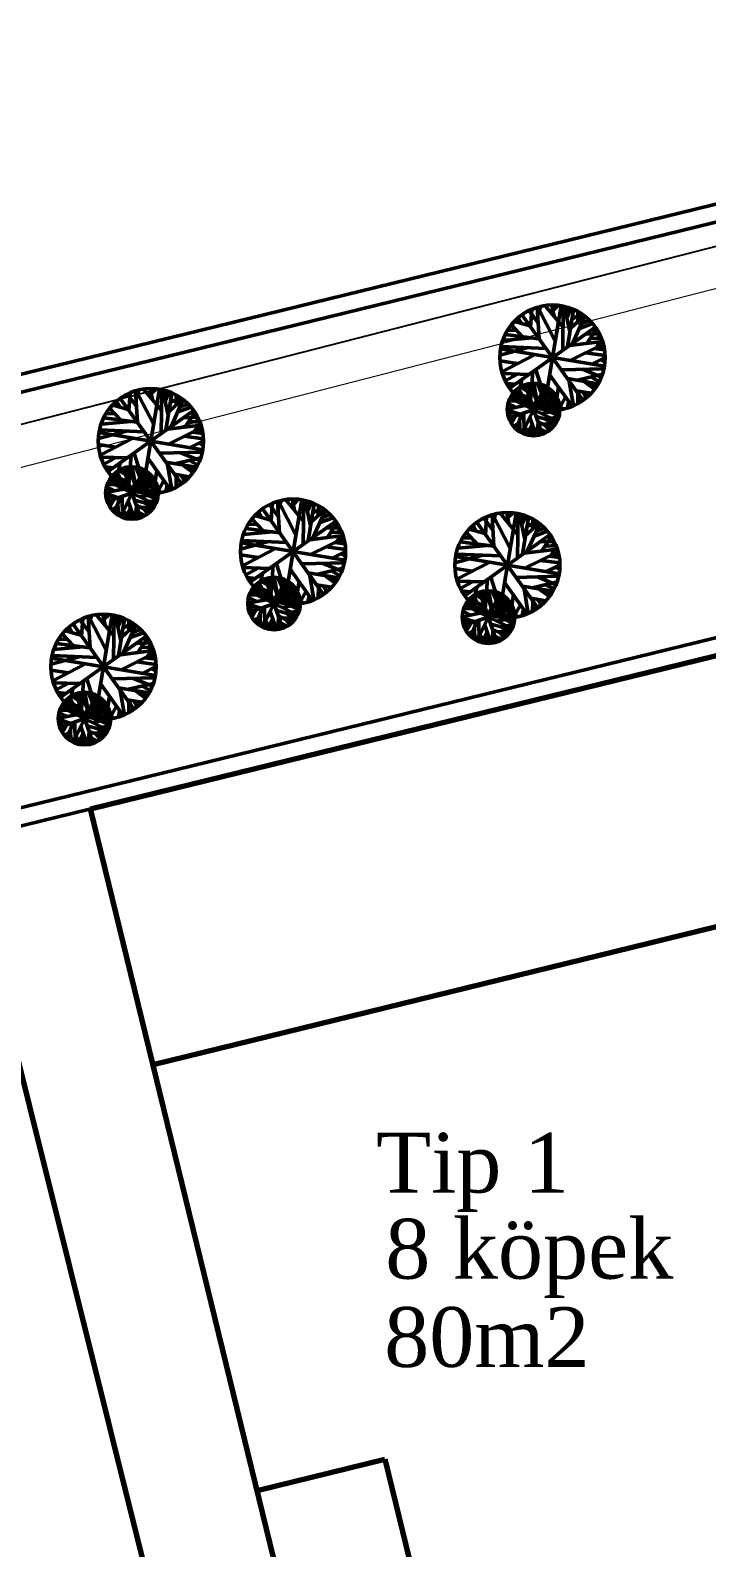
# Model space of a CAD drawing. Header units: millimetres. Extents: x 2046 to 14753, y 2361 to 29276.
# Drawn here: x 8469.4 to 8662.3, y 28125.3 to 28557.8 of the extents above; entities that cross this region are included whole.
import ezdxf

# ---------------------------------------------------------------- set-up
doc = ezdxf.new("R2010")
doc.units = ezdxf.units.MM
doc.layers.add('A.O. DUVAR', color=7, linetype='Continuous', lineweight=50)
doc.layers.add('TOPRAKLAMA', color=44, linetype='Continuous', lineweight=18)
doc.layers.add('aydınlatma', color=3, linetype='Continuous')
doc.styles.add('A.O. MALZEME', font='times.ttf', dxfattribs={"height": 10})

msp = doc.modelspace()

# ---------------------------------------------------------------- linework, layer by layer
at = {"layer": 'A.O. DUVAR'}
for p, q in [((7922.911, 28326.717), (8867.531, 28557.77)), ((7924.134, 28321.868), (8867.836, 28552.698)), ((8614.208, 28474.432), (8611.62, 28477.897)), ((8612.081, 28473.187), (8612.423, 28478.163)), ((8614.514, 28469.862), (8613.952, 28478.765)), ((8614.075, 28476.571), (8614.928, 28479.002)), ((8619.134, 28469.204), (8614.187, 28478.84)), ((8615.862, 28449.708), (8620.812, 28479.291)), ((8621.36, 28473.178), (8616.271, 28479.293)), ((8618.794, 28476.239), (8618.159, 28479.377)), ((8618.456, 28477.954), (8619.846, 28479.324)), ((8621.235, 28466.564), (8621.417, 28479.118)), ((8623.276, 28471.828), (8621.755, 28479.004)), ((8622.084, 28477.233), (8623.073, 28478.612)), ((8622.39, 28475.866), (8623.584, 28478.469)), ((8622.612, 28467.592), (8624.328, 28478.116)), ((8623.9, 28475.556), (8626.749, 28476.853)), ((8625.518, 28474.828), (8625.565, 28477.508)), ((8606.25, 28455.878), (8630.423, 28473.121)), ((8609.678, 28470.557), (8606.609, 28473.816)), ((8611.868, 28473.509), (8607.481, 28474.757)), ((8609.449, 28474.256), (8608.544, 28475.781)), ((8609.715, 28476.586), (8626.958, 28452.412)), ((8623.444, 28472.83), (8627.345, 28476.41)), ((8624.085, 28468.661), (8627.552, 28476.318)), ((8625.983, 28472.805), (8629.781, 28474.172)), ((8626.625, 28474.242), (8628.904, 28475.062)), ((8628.128, 28468.557), (8630.869, 28472.674)), ((8612.595, 28470.126), (8604.212, 28469.355)), ((8614.471, 28469.87), (8604.91, 28471.126)), ((8608.011, 28472.324), (8605.549, 28472.278)), ((8632.586, 28469.069), (8623.155, 28467.902)), ((8632.821, 28468.343), (8623.334, 28463.639)), ((8627.669, 28471.15), (8631.662, 28471.283)), ((8629.135, 28470.047), (8632.282, 28469.921)), ((8630.54, 28471.242), (8631.39, 28471.786)), ((8630.775, 28467.313), (8631.801, 28468.915)), ((8631.048, 28470.013), (8631.926, 28470.724)), ((8611.373, 28467.356), (8603.384, 28465.204)), ((8633.128, 28462.024), (8603.545, 28466.974)), ((8616.424, 28467.14), (8603.75, 28467.66)), ((8603.888, 28460.486), (8613.168, 28465.283)), ((8633.264, 28465.123), (8627.811, 28465.864)), ((8629.506, 28462.663), (8633.301, 28464.545)), ((8633.168, 28466.684), (8630.242, 28467.059)), ((8633.261, 28463.236), (8631.99, 28463.907)), ((8632.074, 28466.81), (8632.927, 28467.639)), ((8608.288, 28462.782), (8603.417, 28463.54)), ((8611.611, 28459.709), (8604.065, 28459.942)), ((8608.368, 28459.794), (8604.833, 28457.869)), ((8612.681, 28460.502), (8611.932, 28450.961)), ((8617.186, 28449.567), (8613.574, 28461.039)), ((8632.944, 28461.345), (8620.8, 28461.031)), ((8625.438, 28458.082), (8632.544, 28459.753)), ((8632.274, 28458.94), (8626.889, 28461.156)), ((8501.333, 28425.915), (8506.284, 28455.498)), ((8506.832, 28449.386), (8501.743, 28455.5)), ((8504.266, 28452.447), (8503.631, 28455.585)), ((8503.928, 28454.162), (8505.317, 28455.531)), ((8506.707, 28442.772), (8506.889, 28455.326)), ((8607.657, 28456.881), (8605.295, 28457.162)), ((8608.91, 28455.299), (8607.505, 28454.104)), ((8609.087, 28454.911), (8607.9, 28455.236)), ((8608.435, 28453.262), (8609.62, 28458.212)), ((8609.637, 28453.828), (8608.626, 28455.825)), ((8611.104, 28454.934), (8609.176, 28456.153)), ((8609.659, 28442.954), (8616.211, 28456.445)), ((8610.05, 28455.635), (8609.831, 28456.494)), ((8610.506, 28456.714), (8615.363, 28442.685)), ((8611.161, 28454.75), (8612.028, 28457.089)), ((8612.357, 28455.047), (8611.605, 28457.074)), ((8611.859, 28452.812), (8612.846, 28457.162)), ((8612.367, 28456.494), (8614.539, 28450.01)), ((8612.596, 28456.092), (8613.348, 28457.137)), ((8613.982, 28451.844), (8612.97, 28457.164)), ((8615.611, 28453.436), (8614.033, 28457.087)), ((8614.617, 28450.281), (8616.477, 28456.276)), ((8614.812, 28455.266), (8614.951, 28456.861)), ((8614.892, 28456.137), (8615.752, 28456.597)), ((8615.422, 28450.58), (8617.732, 28455.385)), ((8616.339, 28452.518), (8616.623, 28456.174)), ((8616.484, 28454.579), (8617.425, 28455.659)), ((8616.53, 28455.278), (8617.199, 28455.8)), ((8623.92, 28450.614), (8617.557, 28459.515)), ((8620.058, 28456.065), (8619.003, 28449.492)), ((8631.288, 28457.046), (8622.607, 28458.498)), ((8624.296, 28450.722), (8623.103, 28457.729)), ((8630.323, 28455.548), (8627.382, 28457.699)), ((8630.835, 28456.206), (8629.239, 28457.331)), ((8631.669, 28457.725), (8629.326, 28458.918)), ((8497.339, 28449.716), (8492.953, 28450.965)), ((8494.921, 28450.464), (8494.016, 28451.988)), ((8495.187, 28452.794), (8512.43, 28428.62)), ((8499.68, 28450.64), (8497.092, 28454.105)), ((8497.553, 28449.395), (8497.895, 28454.371)), ((8499.986, 28446.07), (8499.424, 28454.973)), ((8499.547, 28452.779), (8500.4, 28455.21)), ((8504.606, 28445.412), (8499.659, 28455.048)), ((8508.748, 28448.036), (8507.227, 28455.212)), ((8507.555, 28453.441), (8508.545, 28454.82)), ((8507.862, 28452.074), (8509.056, 28454.677)), ((8508.084, 28443.8), (8509.8, 28454.324)), ((8508.916, 28449.038), (8512.816, 28452.618)), ((8509.372, 28451.764), (8512.221, 28453.061)), ((8509.557, 28444.869), (8513.024, 28452.526)), ((8510.99, 28451.036), (8511.037, 28453.716)), ((8512.097, 28450.45), (8514.376, 28451.27)), ((8607.873, 28450.295), (8605.643, 28451.346)), ((8609.999, 28452.053), (8605.862, 28452.149)), ((8605.92, 28447.271), (8619.95, 28452.128)), ((8619.68, 28446.424), (8606.19, 28452.975)), ((8612.39, 28451.237), (8606.385, 28453.275)), ((8610.976, 28453.209), (8606.846, 28454.023)), ((8611.839, 28452.821), (8607.431, 28454.774)), ((8612.162, 28454.469), (8609.814, 28452.173)), ((8612.028, 28452.604), (8610.341, 28451.856)), ((8613.789, 28452.195), (8612.763, 28450.593)), ((8616.21, 28452.533), (8614.973, 28449.937)), ((8615.472, 28451.055), (8616.222, 28449.671)), ((8616.28, 28450.884), (8619.024, 28454.067)), ((8621.251, 28449.859), (8616.49, 28453.401)), ((8616.561, 28452.974), (8618.937, 28454.141)), ((8617.165, 28454.218), (8618.714, 28454.437)), ((8617.775, 28452.604), (8619.79, 28452.723)), ((8617.838, 28453.64), (8618.239, 28454.919)), ((8618.204, 28450.263), (8620.1, 28451.851)), ((8618.286, 28453.203), (8619.495, 28453.274)), ((8618.35, 28451.572), (8620.284, 28451.072)), ((8619.74, 28451.211), (8620.225, 28451.352)), ((8622.036, 28453.217), (8620.048, 28449.603)), ((8622.935, 28451.923), (8622.593, 28450.149)), ((8629.275, 28454.351), (8625.065, 28455.055)), ((8625.52, 28451.376), (8625.561, 28454.286)), ((8626.404, 28451.857), (8625.548, 28452.343)), ((8628.053, 28453.182), (8626.966, 28454.68)), ((8627.651, 28453.707), (8627.622, 28452.74)), ((8499.943, 28446.077), (8490.382, 28447.334)), ((8493.482, 28448.531), (8491.021, 28448.486)), ((8491.722, 28432.085), (8515.895, 28449.328)), ((8495.15, 28446.765), (8492.081, 28450.024)), ((8511.455, 28449.013), (8515.253, 28450.38)), ((8513.141, 28447.358), (8517.134, 28447.491)), ((8513.599, 28444.765), (8516.341, 28448.882)), ((8516.012, 28447.45), (8516.861, 28447.994)), ((8516.52, 28446.221), (8517.398, 28446.932)), ((8605.438, 28449.815), (8610.567, 28450.805)), ((8609.033, 28448.352), (8605.446, 28449.529)), ((8607.489, 28448.851), (8605.522, 28448.426)), ((8606.737, 28447.554), (8605.644, 28448.022)), ((8607.114, 28446.618), (8606.272, 28446.243)), ((8606.599, 28445.708), (8607.866, 28447.915)), ((8609.658, 28448.581), (8607.951, 28444.111)), ((8608.941, 28446.703), (8609.067, 28443.286)), ((8610.275, 28442.7), (8610.162, 28448.713)), ((8613.652, 28442.251), (8611.857, 28447.419)), ((8619.496, 28446.124), (8613.627, 28447.688)), ((8620.425, 28449.498), (8615.21, 28448.582)), ((8620.415, 28449.88), (8615.726, 28450.651)), ((8618.835, 28445.065), (8616.565, 28446.889)), ((8620.183, 28447.891), (8617.672, 28449.017)), ((8619.161, 28450.437), (8617.847, 28449.514)), ((8618.033, 28447.242), (8620.119, 28447.609)), ((8618.898, 28450.836), (8620.389, 28450.331)), ((8620.357, 28448.653), (8619.007, 28449.247)), ((8619.298, 28449.293), (8620.017, 28449.916)), ((8619.915, 28446.987), (8619.4, 28447.488)), ((8619.811, 28450.549), (8620.332, 28450.767)), ((8619.85, 28448.868), (8620.376, 28449.146)), ((8496.845, 28443.564), (8488.855, 28441.412)), ((8518.6, 28438.232), (8489.017, 28443.182)), ((8501.896, 28443.348), (8489.222, 28443.867)), ((8498.067, 28446.334), (8489.684, 28445.563)), ((8518.058, 28445.277), (8508.626, 28444.11)), ((8518.293, 28444.551), (8508.805, 28439.847)), ((8514.607, 28446.255), (8517.754, 28446.129)), ((8518.64, 28442.892), (8515.713, 28443.267)), ((8516.247, 28443.521), (8517.273, 28445.122)), ((8517.546, 28443.018), (8518.398, 28443.847)), ((8608.557, 28445.761), (8607.107, 28444.991)), ((8608.229, 28444.885), (8607.315, 28444.764)), ((8609.016, 28444.44), (8608.298, 28443.817)), ((8610.225, 28444.26), (8609.265, 28443.19)), ((8609.663, 28443.656), (8609.827, 28442.886)), ((8612.265, 28442.266), (8610.482, 28444.638)), ((8611.345, 28442.839), (8610.584, 28442.581)), ((8612.57, 28445.411), (8611.135, 28442.407)), ((8613.116, 28443.766), (8611.652, 28442.313)), ((8613.364, 28443.018), (8612.95, 28442.216)), ((8613.848, 28442.25), (8614.265, 28445.779)), ((8618.094, 28444.296), (8614.136, 28446.218)), ((8614.527, 28442.391), (8614.958, 28443.781)), ((8615.019, 28442.497), (8614.677, 28442.851)), ((8616.749, 28443.287), (8614.829, 28444.22)), ((8615.435, 28445.619), (8619.079, 28445.417)), ((8615.998, 28442.9), (8615.687, 28443.772)), ((8615.878, 28443.208), (8615.728, 28442.748)), ((8617.42, 28443.714), (8616.313, 28445.161)), ((8617.759, 28443.957), (8617.152, 28444.722)), ((8618.373, 28444.568), (8617.418, 28445.471)), ((8493.76, 28438.99), (8488.889, 28439.747)), ((8489.36, 28436.694), (8498.64, 28441.491)), ((8518.736, 28441.331), (8513.283, 28442.072)), ((8514.978, 28438.871), (8518.773, 28440.753)), ((8518.732, 28439.444), (8517.461, 28440.114)), ((8497.083, 28435.917), (8489.537, 28436.15)), ((8493.84, 28436.002), (8490.305, 28434.077)), ((8493.907, 28429.47), (8495.092, 28434.42)), ((8498.152, 28436.71), (8497.404, 28427.169)), ((8502.658, 28425.775), (8499.045, 28437.247)), ((8509.392, 28426.821), (8503.029, 28435.723)), ((8518.416, 28437.552), (8506.272, 28437.239)), ((8516.76, 28433.253), (8508.079, 28434.706)), ((8509.767, 28426.93), (8508.575, 28433.937)), ((8510.91, 28434.29), (8518.016, 28435.961)), ((8517.746, 28435.148), (8512.361, 28437.364)), ((8515.795, 28431.756), (8512.853, 28433.907)), ((8517.141, 28433.933), (8514.797, 28435.126)), ((7962.882, 28207.808), (8875.152, 28430.949)), ((8493.129, 28433.089), (8490.767, 28433.37)), ((8497.862, 28427.445), (8491.857, 28429.483)), ((8496.448, 28429.417), (8492.318, 28430.231)), ((8497.311, 28429.029), (8492.902, 28430.982)), ((8494.381, 28431.507), (8492.977, 28430.312)), ((8494.559, 28431.119), (8493.372, 28431.444)), ((8495.109, 28430.036), (8494.097, 28432.032)), ((8496.576, 28431.142), (8494.648, 28432.361)), ((8495.131, 28419.162), (8501.683, 28432.653)), ((8497.634, 28430.677), (8495.286, 28428.381)), ((8495.522, 28431.842), (8495.303, 28432.701)), ((8495.978, 28432.922), (8500.835, 28418.893)), ((8496.633, 28430.958), (8497.5, 28433.296)), ((8497.829, 28431.255), (8497.077, 28433.282)), ((8497.331, 28429.02), (8498.318, 28433.369)), ((8497.838, 28432.702), (8500.011, 28426.218)), ((8498.067, 28432.299), (8498.82, 28433.345)), ((8499.453, 28428.052), (8498.442, 28433.372)), ((8501.083, 28429.644), (8499.505, 28433.295)), ((8500.089, 28426.489), (8501.949, 28432.484)), ((8500.284, 28431.474), (8500.422, 28433.069)), ((8500.364, 28432.344), (8501.224, 28432.805)), ((8500.894, 28426.787), (8503.203, 28431.593)), ((8501.752, 28427.092), (8504.496, 28430.275)), ((8501.811, 28428.725), (8502.095, 28432.382)), ((8501.956, 28430.787), (8502.896, 28431.867)), ((8506.723, 28426.067), (8501.961, 28429.609)), ((8502.002, 28431.486), (8502.671, 28432.008)), ((8502.033, 28429.182), (8504.409, 28430.349)), ((8502.636, 28430.425), (8504.186, 28430.645)), ((8503.31, 28429.848), (8503.711, 28431.127)), ((8503.758, 28429.41), (8504.967, 28429.482)), ((8505.53, 28432.272), (8504.475, 28425.699)), ((8507.508, 28429.425), (8505.52, 28425.811)), ((8514.747, 28430.559), (8510.537, 28431.263)), ((8510.992, 28427.583), (8511.033, 28430.494)), ((8513.525, 28429.39), (8512.437, 28430.888)), ((8513.122, 28429.915), (8513.094, 28428.948)), ((8516.307, 28432.414), (8514.71, 28433.539)), ((8490.91, 28426.023), (8496.038, 28427.013)), ((8494.504, 28424.56), (8490.918, 28425.737)), ((8492.961, 28425.058), (8490.994, 28424.634)), ((8493.344, 28426.503), (8491.115, 28427.554)), ((8495.47, 28428.261), (8491.334, 28428.357)), ((8491.392, 28423.479), (8505.421, 28428.336)), ((8505.152, 28422.632), (8491.661, 28429.183)), ((8497.5, 28428.811), (8495.813, 28428.064)), ((8499.261, 28428.402), (8498.234, 28426.801)), ((8501.682, 28428.741), (8500.445, 28426.145)), ((8505.897, 28425.706), (8500.682, 28424.789)), ((8500.944, 28427.263), (8501.694, 28425.879)), ((8505.887, 28426.088), (8501.198, 28426.859)), ((8505.655, 28424.099), (8503.144, 28425.224)), ((8503.247, 28428.812), (8505.262, 28428.931)), ((8504.633, 28426.645), (8503.319, 28425.721)), ((8503.676, 28426.471), (8505.572, 28428.059)), ((8503.822, 28427.78), (8505.756, 28427.28)), ((8504.37, 28427.044), (8505.861, 28426.539)), ((8505.829, 28424.861), (8504.478, 28425.454)), ((8504.77, 28425.501), (8505.489, 28426.124)), ((8505.212, 28427.419), (8505.696, 28427.56)), ((8505.282, 28426.757), (8505.804, 28426.974)), ((8505.322, 28425.076), (8505.848, 28425.354)), ((8508.407, 28428.13), (8508.065, 28426.357)), ((8511.876, 28428.065), (8511.02, 28428.551)), ((8492.209, 28423.762), (8491.115, 28424.23)), ((8492.586, 28422.826), (8491.744, 28422.451)), ((8492.071, 28421.916), (8493.338, 28424.123)), ((8494.029, 28421.968), (8492.579, 28421.199)), ((8493.701, 28421.093), (8492.787, 28420.972)), ((8495.129, 28424.789), (8493.423, 28420.318)), ((8494.488, 28420.648), (8493.769, 28420.025)), ((8494.413, 28422.911), (8494.539, 28419.494)), ((8495.746, 28418.908), (8495.634, 28424.921)), ((8497.737, 28418.474), (8495.954, 28420.845)), ((8498.042, 28421.619), (8496.607, 28418.615)), ((8499.124, 28418.459), (8497.329, 28423.627)), ((8504.968, 28422.332), (8499.099, 28423.896)), ((8499.319, 28418.458), (8499.737, 28421.987)), ((8503.566, 28420.504), (8499.608, 28422.426)), ((8500.907, 28421.827), (8504.551, 28421.625)), ((8502.892, 28419.922), (8501.785, 28421.369)), ((8504.307, 28421.273), (8502.037, 28423.097)), ((8503.23, 28420.165), (8502.624, 28420.93)), ((8503.845, 28420.776), (8502.889, 28421.679)), ((8503.505, 28423.45), (8505.591, 28423.817)), ((8505.387, 28423.194), (8504.872, 28423.695)), ((8535.722, 28421.285), (8552.965, 28397.112)), ((8540.216, 28419.132), (8537.627, 28422.597)), ((8538.089, 28417.886), (8538.43, 28422.863)), ((8540.522, 28414.562), (8539.959, 28423.465)), ((8540.083, 28421.27), (8540.936, 28423.702)), ((8545.141, 28413.903), (8540.195, 28423.54)), ((8541.869, 28394.407), (8546.819, 28423.99)), ((8547.368, 28417.878), (8542.278, 28423.992)), ((8544.801, 28420.939), (8544.166, 28424.076)), ((8544.464, 28422.654), (8545.853, 28424.023)), ((8547.242, 28411.264), (8547.425, 28423.817)), ((8549.283, 28416.528), (8547.762, 28423.703)), ((8548.091, 28421.932), (8549.08, 28423.311)), ((8548.397, 28420.566), (8549.591, 28423.169)), ((8548.619, 28412.292), (8550.335, 28422.815)), ((8549.451, 28417.529), (8553.352, 28421.109)), ((8549.907, 28420.256), (8552.757, 28421.552)), ((8550.092, 28413.361), (8553.559, 28421.017)), ((8551.525, 28419.527), (8551.572, 28422.208)), ((8495.697, 28420.468), (8494.737, 28419.398)), ((8495.134, 28419.863), (8495.299, 28419.094)), ((8496.817, 28419.046), (8496.056, 28418.789)), ((8498.588, 28419.974), (8497.124, 28418.521)), ((8498.836, 28419.226), (8498.422, 28418.424)), ((8499.999, 28418.598), (8500.43, 28419.989)), ((8500.491, 28418.705), (8500.149, 28419.059)), ((8502.22, 28419.495), (8500.3, 28420.428)), ((8501.469, 28419.107), (8501.159, 28419.979)), ((8501.35, 28419.416), (8501.2, 28418.956)), ((8534.018, 28417.023), (8531.556, 28416.977)), ((8532.257, 28400.577), (8556.431, 28417.82)), ((8535.685, 28415.257), (8532.617, 28418.516)), ((8537.875, 28418.208), (8533.488, 28419.457)), ((8535.457, 28418.956), (8534.552, 28420.48)), ((8551.99, 28417.505), (8555.788, 28418.871)), ((8552.632, 28418.942), (8554.911, 28419.762)), ((8554.135, 28413.256), (8556.876, 28417.374)), ((8556.547, 28415.941), (8557.397, 28416.486)), ((8596.581, 28415.097), (8595.676, 28416.622)), ((8596.847, 28417.427), (8614.09, 28393.253)), ((8601.34, 28415.274), (8598.752, 28418.738)), ((8599.213, 28414.028), (8599.555, 28419.004)), ((8601.646, 28410.703), (8601.084, 28419.607)), ((8601.207, 28417.412), (8602.06, 28419.843)), ((8606.266, 28410.045), (8601.319, 28419.681)), ((8602.993, 28390.549), (8607.944, 28420.132)), ((8608.492, 28414.02), (8603.403, 28420.134)), ((8605.926, 28417.08), (8605.291, 28420.218)), ((8605.588, 28418.796), (8606.977, 28420.165)), ((8608.367, 28407.405), (8608.549, 28419.959)), ((8610.408, 28412.669), (8608.887, 28419.845)), ((8609.215, 28418.074), (8610.205, 28419.453)), ((8609.522, 28416.707), (8610.716, 28419.31)), ((8609.744, 28408.433), (8611.46, 28418.957)), ((8610.576, 28413.671), (8614.476, 28417.251)), ((8611.032, 28416.397), (8613.881, 28417.694)), ((8611.217, 28409.503), (8614.684, 28417.159)), ((8612.65, 28415.669), (8612.697, 28418.35)), ((8537.381, 28412.056), (8529.391, 28409.903)), ((8542.431, 28411.84), (8529.757, 28412.359)), ((8538.603, 28414.826), (8530.219, 28414.055)), ((8540.478, 28414.569), (8530.917, 28415.826)), ((8558.593, 28413.769), (8549.162, 28412.601)), ((8558.828, 28413.043), (8549.341, 28408.338)), ((8553.676, 28415.85), (8557.669, 28415.982)), ((8555.143, 28414.746), (8558.289, 28414.62)), ((8556.782, 28412.013), (8557.809, 28413.614)), ((8557.055, 28414.712), (8557.933, 28415.424)), ((8558.081, 28411.509), (8558.934, 28412.339)), ((8595.142, 28413.165), (8592.681, 28413.119)), ((8593.382, 28396.719), (8617.555, 28413.962)), ((8596.81, 28411.398), (8593.741, 28414.657)), ((8598.999, 28414.35), (8594.613, 28415.598)), ((8613.115, 28413.647), (8616.913, 28415.013)), ((8613.757, 28415.083), (8616.036, 28415.903)), ((8614.801, 28411.992), (8618.794, 28412.124)), ((8615.259, 28409.398), (8618.001, 28413.515)), ((8617.672, 28412.083), (8618.521, 28412.627)), ((8534.295, 28407.481), (8529.425, 28408.239)), ((8559.135, 28406.723), (8529.552, 28411.674)), ((8529.895, 28405.186), (8539.175, 28409.982)), ((8559.271, 28409.823), (8553.818, 28410.564)), ((8555.513, 28407.363), (8559.308, 28409.245)), ((8559.175, 28411.383), (8556.249, 28411.759)), ((8559.268, 28407.936), (8557.997, 28408.606)), ((8598.505, 28408.197), (8590.515, 28406.045)), ((8620.26, 28402.865), (8590.677, 28407.815)), ((8603.556, 28407.982), (8590.882, 28408.501)), ((8599.727, 28410.967), (8591.344, 28410.197)), ((8601.603, 28410.711), (8592.042, 28411.967)), ((8619.718, 28409.91), (8610.286, 28408.743)), ((8619.953, 28409.185), (8610.465, 28404.48)), ((8616.267, 28410.888), (8619.414, 28410.762)), ((8620.3, 28407.525), (8617.373, 28407.9)), ((8617.907, 28408.154), (8618.933, 28409.756)), ((8618.18, 28410.854), (8619.058, 28411.565)), ((8619.206, 28407.651), (8620.058, 28408.481)), ((8537.618, 28404.408), (8530.072, 28404.642)), ((8534.375, 28404.493), (8530.84, 28402.568)), ((8538.688, 28405.202), (8537.939, 28395.66)), ((8543.194, 28394.266), (8539.581, 28405.739)), ((8549.928, 28395.313), (8543.564, 28404.214)), ((8558.951, 28406.044), (8546.807, 28405.731)), ((8551.445, 28402.781), (8558.551, 28404.452)), ((8558.281, 28403.639), (8552.896, 28405.856)), ((8557.676, 28402.425), (8555.333, 28403.618)), ((8595.42, 28403.623), (8590.549, 28404.381)), ((8591.02, 28401.328), (8600.3, 28406.124)), ((8620.396, 28405.965), (8614.943, 28406.705)), ((8616.638, 28403.505), (8620.433, 28405.386)), ((8620.392, 28404.077), (8619.121, 28404.748)), ((8533.665, 28401.581), (8531.302, 28401.862)), ((8537.846, 28397.521), (8533.438, 28399.474)), ((8534.917, 28399.998), (8533.512, 28398.803)), ((8535.094, 28399.61), (8533.907, 28399.936)), ((8534.442, 28397.961), (8535.627, 28402.911)), ((8535.645, 28398.527), (8534.633, 28400.524)), ((8537.111, 28399.634), (8535.184, 28400.852)), ((8535.666, 28387.654), (8542.218, 28401.144)), ((8538.169, 28399.168), (8535.822, 28396.873)), ((8536.057, 28400.334), (8535.838, 28401.193)), ((8536.514, 28401.414), (8541.371, 28387.384)), ((8537.168, 28399.449), (8538.035, 28401.788)), ((8538.365, 28399.746), (8537.612, 28401.774)), ((8537.866, 28397.511), (8538.853, 28401.861)), ((8538.374, 28401.193), (8540.546, 28394.709)), ((8538.603, 28400.791), (8539.355, 28401.837)), ((8539.989, 28396.543), (8538.977, 28401.864)), ((8541.618, 28398.135), (8540.04, 28401.786)), ((8540.624, 28394.98), (8542.484, 28400.976)), ((8540.819, 28399.966), (8540.958, 28401.56)), ((8540.899, 28400.836), (8541.759, 28401.297)), ((8541.429, 28395.279), (8543.739, 28400.084)), ((8542.346, 28397.217), (8542.63, 28400.874)), ((8542.491, 28399.279), (8543.432, 28400.359)), ((8542.537, 28399.978), (8543.207, 28400.499)), ((8543.172, 28398.917), (8544.722, 28399.137)), ((8543.845, 28398.339), (8544.246, 28399.618)), ((8546.066, 28400.764), (8545.01, 28394.191)), ((8557.295, 28401.745), (8548.614, 28403.198)), ((8550.303, 28395.422), (8549.11, 28402.428)), ((8555.282, 28399.05), (8551.072, 28399.755)), ((8554.061, 28397.882), (8552.973, 28399.379)), ((8556.33, 28400.248), (8553.389, 28402.399)), ((8556.842, 28400.906), (8555.246, 28402.031)), ((8598.743, 28400.55), (8591.197, 28400.783)), ((8595.5, 28400.635), (8591.965, 28398.71)), ((8595.567, 28394.103), (8596.752, 28399.053)), ((8599.812, 28401.344), (8599.064, 28391.802)), ((8604.318, 28390.408), (8600.705, 28401.881)), ((8611.052, 28391.455), (8604.689, 28400.356)), ((8620.076, 28402.186), (8607.932, 28401.872)), ((8618.42, 28397.887), (8609.739, 28399.339)), ((8612.57, 28398.923), (8619.676, 28400.594)), ((8619.406, 28399.781), (8614.021, 28401.998)), ((8618.801, 28398.567), (8616.457, 28399.76)), ((8531.445, 28394.515), (8536.574, 28395.505)), ((8533.88, 28394.994), (8531.651, 28396.046)), ((8536.006, 28396.753), (8531.869, 28396.849)), ((8531.927, 28391.97), (8545.957, 28396.828)), ((8545.687, 28391.123), (8532.197, 28397.675)), ((8538.398, 28395.936), (8532.392, 28397.975)), ((8536.983, 28397.909), (8532.853, 28398.723)), ((8538.035, 28397.303), (8536.349, 28396.555)), ((8539.796, 28396.894), (8538.77, 28395.292)), ((8542.218, 28397.232), (8540.98, 28394.637)), ((8541.479, 28395.754), (8542.229, 28394.37)), ((8546.422, 28394.579), (8541.733, 28395.351)), ((8542.287, 28395.584), (8545.031, 28398.767)), ((8547.258, 28394.558), (8542.497, 28398.101)), ((8542.568, 28397.674), (8544.945, 28398.84)), ((8543.782, 28397.303), (8545.797, 28397.423)), ((8545.169, 28395.137), (8543.854, 28394.213)), ((8544.211, 28394.963), (8546.108, 28396.551)), ((8544.293, 28397.902), (8545.502, 28397.973)), ((8544.358, 28396.272), (8546.292, 28395.771)), ((8544.905, 28395.535), (8546.397, 28395.03)), ((8545.748, 28395.91), (8546.232, 28396.051)), ((8545.818, 28395.249), (8546.339, 28395.466)), ((8548.043, 28397.916), (8546.055, 28394.302)), ((8548.942, 28396.622), (8548.601, 28394.849)), ((8551.527, 28396.075), (8551.568, 28398.985)), ((8552.411, 28396.556), (8551.556, 28397.043)), ((8553.658, 28398.407), (8553.63, 28397.439)), ((8594.789, 28397.722), (8592.427, 28398.003)), ((8598.108, 28394.051), (8593.978, 28394.865)), ((8598.971, 28393.663), (8594.562, 28395.615)), ((8596.041, 28396.14), (8594.637, 28394.945)), ((8596.219, 28395.752), (8595.031, 28396.078)), ((8596.769, 28394.669), (8595.757, 28396.666)), ((8598.236, 28395.776), (8596.308, 28396.994)), ((8596.791, 28383.796), (8603.343, 28397.286)), ((8599.294, 28395.31), (8596.946, 28393.014)), ((8597.182, 28396.476), (8596.963, 28397.335)), ((8597.638, 28397.555), (8602.495, 28383.526)), ((8598.293, 28395.591), (8599.16, 28397.93)), ((8599.489, 28395.888), (8598.737, 28397.915)), ((8598.991, 28393.653), (8599.978, 28398.003)), ((8599.498, 28397.335), (8601.671, 28390.851)), ((8599.727, 28396.933), (8600.48, 28397.978)), ((8601.113, 28392.685), (8600.102, 28398.005)), ((8602.743, 28394.277), (8601.165, 28397.928)), ((8601.749, 28391.122), (8603.609, 28397.118)), ((8601.944, 28396.107), (8602.082, 28397.702)), ((8602.024, 28396.978), (8602.884, 28397.438)), ((8602.554, 28391.421), (8604.863, 28396.226)), ((8603.411, 28391.726), (8606.156, 28394.908)), ((8603.471, 28393.359), (8603.755, 28397.015)), ((8603.616, 28395.421), (8604.556, 28396.5)), ((8603.662, 28396.12), (8604.331, 28396.641)), ((8603.693, 28393.815), (8606.069, 28394.982)), ((8604.296, 28395.059), (8605.846, 28395.278)), ((8604.97, 28394.481), (8605.371, 28395.76)), ((8607.19, 28396.906), (8606.135, 28390.333)), ((8611.427, 28391.564), (8610.235, 28398.57)), ((8616.407, 28395.192), (8612.197, 28395.896)), ((8612.652, 28392.217), (8612.693, 28395.127)), ((8615.185, 28394.024), (8614.097, 28395.521)), ((8617.455, 28396.389), (8614.513, 28398.54)), ((8617.967, 28397.047), (8616.37, 28398.172)), ((8486.474, 28381.767), (8485.912, 28390.67)), ((8486.035, 28388.476), (8486.888, 28390.907)), ((8491.094, 28381.109), (8486.147, 28390.745)), ((8487.822, 28361.612), (8492.772, 28391.195)), ((8493.32, 28385.083), (8488.231, 28391.197)), ((8490.754, 28388.144), (8490.119, 28391.282)), ((8490.416, 28389.859), (8491.806, 28391.228)), ((8493.195, 28378.469), (8493.377, 28391.023)), ((8495.236, 28383.733), (8493.715, 28390.909)), ((8494.044, 28389.138), (8495.033, 28390.517)), ((8494.35, 28387.771), (8495.544, 28390.374)), ((8535.04, 28393.051), (8531.453, 28394.229)), ((8533.496, 28393.55), (8531.529, 28393.126)), ((8532.744, 28392.253), (8531.651, 28392.721)), ((8533.121, 28391.317), (8532.279, 28390.943)), ((8532.606, 28390.407), (8533.873, 28392.614)), ((8534.564, 28390.46), (8533.114, 28389.69)), ((8535.665, 28393.281), (8533.958, 28388.81)), ((8534.948, 28391.402), (8535.074, 28387.986)), ((8536.282, 28387.399), (8536.169, 28393.412)), ((8539.66, 28386.95), (8537.864, 28392.118)), ((8545.503, 28390.823), (8539.634, 28392.388)), ((8539.855, 28386.95), (8540.272, 28390.479)), ((8544.102, 28388.995), (8540.143, 28390.918)), ((8546.432, 28394.198), (8541.217, 28393.281)), ((8544.842, 28389.765), (8542.572, 28391.588)), ((8546.19, 28392.591), (8543.679, 28393.716)), ((8544.04, 28391.941), (8546.126, 28392.308)), ((8546.365, 28393.353), (8545.014, 28393.946)), ((8545.305, 28393.992), (8546.024, 28394.616)), ((8545.922, 28391.686), (8545.407, 28392.187)), ((8545.857, 28393.568), (8546.384, 28393.845)), ((8592.57, 28390.656), (8597.698, 28391.647)), ((8596.164, 28389.193), (8592.578, 28390.37)), ((8595.004, 28391.136), (8592.775, 28392.187)), ((8597.13, 28392.894), (8592.994, 28392.99)), ((8593.052, 28388.112), (8607.081, 28392.969)), ((8606.812, 28387.265), (8593.321, 28393.817)), ((8599.522, 28392.078), (8593.517, 28394.116)), ((8599.16, 28393.445), (8597.473, 28392.697)), ((8600.921, 28393.036), (8599.894, 28391.434)), ((8603.342, 28393.374), (8602.105, 28390.778)), ((8602.604, 28391.896), (8603.354, 28390.512)), ((8607.547, 28390.721), (8602.858, 28391.493)), ((8608.383, 28390.7), (8603.621, 28394.243)), ((8604.907, 28393.445), (8606.922, 28393.564)), ((8606.293, 28391.279), (8604.979, 28390.355)), ((8605.336, 28391.105), (8607.232, 28392.692)), ((8605.418, 28394.044), (8606.627, 28394.115)), ((8605.482, 28392.413), (8607.416, 28391.913)), ((8606.03, 28391.677), (8607.521, 28391.172)), ((8606.43, 28390.134), (8607.149, 28390.757)), ((8606.872, 28392.052), (8607.356, 28392.193)), ((8606.942, 28391.391), (8607.464, 28391.608)), ((8609.168, 28394.058), (8607.18, 28390.444)), ((8610.066, 28392.764), (8609.725, 28390.99)), ((8613.536, 28392.698), (8612.68, 28393.184)), ((8614.782, 28394.549), (8614.754, 28393.581)), ((8215.505, 28274.747), (8684.452, 28389.452)), ((8483.827, 28385.413), (8479.441, 28386.662)), ((8481.409, 28386.161), (8480.504, 28387.685)), ((8481.675, 28388.491), (8498.918, 28364.317)), ((8486.168, 28386.337), (8483.58, 28389.802)), ((8484.041, 28385.092), (8484.383, 28390.068)), ((8494.572, 28379.497), (8496.288, 28390.021)), ((8495.404, 28384.735), (8499.305, 28388.315)), ((8495.86, 28387.461), (8498.709, 28388.758)), ((8496.045, 28380.566), (8499.512, 28388.223)), ((8497.478, 28386.733), (8497.525, 28389.413)), ((8497.943, 28384.71), (8501.741, 28386.077)), ((8498.585, 28386.147), (8500.864, 28386.967)), ((8534.236, 28389.584), (8533.322, 28389.464)), ((8535.023, 28389.139), (8534.305, 28388.516)), ((8536.233, 28388.96), (8535.272, 28387.889)), ((8535.67, 28388.355), (8535.834, 28387.585)), ((8538.273, 28386.965), (8536.489, 28389.337)), ((8537.352, 28387.538), (8536.591, 28387.28)), ((8538.577, 28390.11), (8537.143, 28387.107)), ((8539.123, 28388.465), (8537.659, 28387.012)), ((8539.372, 28387.717), (8538.958, 28386.915)), ((8540.535, 28387.09), (8540.965, 28388.48)), ((8541.026, 28387.196), (8540.685, 28387.55)), ((8542.756, 28387.987), (8540.836, 28388.919)), ((8541.442, 28390.318), (8545.086, 28390.116)), ((8542.005, 28387.599), (8541.694, 28388.471)), ((8541.886, 28387.908), (8541.736, 28387.447)), ((8543.428, 28388.413), (8542.32, 28389.86)), ((8543.766, 28388.657), (8543.159, 28389.422)), ((8544.381, 28389.267), (8543.425, 28390.171)), ((8594.621, 28389.692), (8592.654, 28389.267)), ((8593.869, 28388.395), (8592.775, 28388.863)), ((8594.246, 28387.459), (8593.404, 28387.084)), ((8593.731, 28386.549), (8594.998, 28388.756)), ((8595.689, 28386.602), (8594.239, 28385.832)), ((8596.789, 28389.422), (8595.083, 28384.952)), ((8596.073, 28387.544), (8596.199, 28384.127)), ((8597.406, 28383.541), (8597.294, 28389.554)), ((8599.702, 28386.252), (8598.267, 28383.248)), ((8600.784, 28383.092), (8598.989, 28388.26)), ((8606.628, 28386.965), (8600.759, 28388.53)), ((8600.979, 28383.091), (8601.397, 28386.62)), ((8605.226, 28385.137), (8601.268, 28387.059)), ((8607.557, 28390.339), (8602.342, 28389.423)), ((8602.567, 28386.46), (8606.211, 28386.258)), ((8605.967, 28385.906), (8603.697, 28387.73)), ((8605.505, 28385.409), (8604.549, 28386.312)), ((8607.315, 28388.732), (8604.804, 28389.858)), ((8605.165, 28388.083), (8607.251, 28388.45)), ((8607.489, 28389.494), (8606.138, 28390.088)), ((8607.047, 28387.828), (8606.532, 28388.329)), ((8606.982, 28389.709), (8607.508, 28389.987)), ((8484.555, 28382.031), (8476.172, 28381.26)), ((8486.431, 28381.774), (8476.87, 28383.031)), ((8479.971, 28384.228), (8477.509, 28384.183)), ((8478.21, 28367.782), (8502.383, 28385.025)), ((8481.638, 28382.462), (8478.569, 28385.721)), ((8499.629, 28383.055), (8503.622, 28383.188)), ((8500.088, 28380.462), (8502.829, 28384.579)), ((8501.095, 28381.952), (8504.242, 28381.826)), ((8502.5, 28383.147), (8503.35, 28383.691)), ((8503.008, 28381.918), (8503.886, 28382.629)), ((8595.361, 28385.726), (8594.447, 28385.606)), ((8596.148, 28385.281), (8595.429, 28384.658)), ((8597.357, 28385.101), (8596.397, 28384.031)), ((8596.794, 28384.497), (8596.959, 28383.727)), ((8599.397, 28383.107), (8597.614, 28385.479)), ((8598.477, 28383.68), (8597.716, 28383.422)), ((8600.248, 28384.607), (8598.784, 28383.154)), ((8600.496, 28383.859), (8600.082, 28383.057)), ((8601.659, 28383.232), (8602.09, 28384.622)), ((8602.151, 28383.338), (8601.809, 28383.692)), ((8603.88, 28384.129), (8601.96, 28385.061)), ((8603.129, 28383.741), (8602.819, 28384.613)), ((8603.01, 28384.049), (8602.86, 28383.589)), ((8604.552, 28384.555), (8603.445, 28386.002)), ((8604.89, 28384.798), (8604.284, 28385.563)), ((8483.333, 28379.261), (8475.344, 28377.109)), ((8505.088, 28373.929), (8475.505, 28378.879)), ((8488.384, 28379.045), (8475.71, 28379.564)), ((8504.546, 28380.974), (8495.115, 28379.807)), ((8504.781, 28380.248), (8495.294, 28375.544)), ((8505.224, 28377.028), (8499.771, 28377.769)), ((8505.128, 28378.589), (8502.202, 28378.964)), ((8502.735, 28379.218), (8503.761, 28380.819)), ((8504.034, 28378.715), (8504.887, 28379.544)), ((8480.248, 28374.687), (8475.377, 28375.444)), ((8475.848, 28372.391), (8485.128, 28377.188)), ((8504.904, 28373.249), (8492.76, 28372.936)), ((8504.234, 28370.845), (8498.849, 28373.061)), ((8501.466, 28374.568), (8505.261, 28376.45)), ((8505.221, 28375.141), (8503.95, 28375.811)), ((8483.571, 28371.614), (8476.025, 28371.847)), ((8480.328, 28371.699), (8476.793, 28369.774)), ((8479.617, 28368.786), (8477.255, 28369.067)), ((8480.395, 28365.167), (8481.58, 28370.117)), ((8483.121, 28366.655), (8483.988, 28368.993)), ((8484.317, 28366.952), (8483.565, 28368.979)), ((8483.819, 28364.717), (8484.806, 28369.066)), ((8484.641, 28372.407), (8483.892, 28362.866)), ((8484.556, 28367.996), (8485.308, 28369.042)), ((8485.942, 28363.749), (8484.93, 28369.069)), ((8489.146, 28361.472), (8485.534, 28372.944)), ((8487.571, 28365.341), (8485.993, 28368.992)), ((8486.772, 28367.171), (8486.911, 28368.766)), ((8495.88, 28362.518), (8489.517, 28371.42)), ((8503.248, 28368.95), (8494.567, 28370.403)), ((8496.256, 28362.627), (8495.063, 28369.634)), ((8497.398, 28369.987), (8504.504, 28371.657)), ((8502.283, 28367.453), (8499.342, 28369.604)), ((8502.795, 28368.111), (8501.199, 28369.236)), ((8503.629, 28369.63), (8501.286, 28370.823)), ((8491.64, 28358.329), (8478.15, 28364.88)), ((8484.35, 28363.142), (8478.345, 28365.18)), ((8482.936, 28365.114), (8478.806, 28365.928)), ((8483.799, 28364.726), (8479.391, 28366.679)), ((8480.87, 28367.204), (8479.465, 28366.009)), ((8481.047, 28366.816), (8479.86, 28367.141)), ((8481.597, 28365.733), (8480.586, 28367.729)), ((8483.064, 28366.839), (8481.136, 28368.058)), ((8481.619, 28354.859), (8488.171, 28368.35)), ((8484.122, 28366.374), (8481.774, 28364.078)), ((8482.01, 28367.539), (8481.791, 28368.398)), ((8483.988, 28364.508), (8482.301, 28363.761)), ((8482.466, 28368.619), (8487.323, 28354.59)), ((8484.327, 28368.399), (8486.499, 28361.915)), ((8486.577, 28362.186), (8488.437, 28368.181)), ((8486.852, 28368.041), (8487.712, 28368.502)), ((8488.17, 28364.438), (8486.933, 28361.842)), ((8487.382, 28362.484), (8489.692, 28367.29)), ((8488.24, 28362.789), (8490.984, 28365.972)), ((8488.299, 28364.422), (8488.583, 28368.079)), ((8488.444, 28366.484), (8489.385, 28367.564)), ((8493.211, 28361.764), (8488.45, 28365.306)), ((8488.49, 28367.183), (8489.159, 28367.705)), ((8488.521, 28364.879), (8490.897, 28366.046)), ((8489.125, 28366.122), (8490.674, 28366.342)), ((8489.735, 28364.509), (8491.75, 28364.628)), ((8489.798, 28365.545), (8490.199, 28366.824)), ((8490.246, 28365.107), (8491.455, 28365.179)), ((8492.018, 28367.969), (8490.963, 28361.396)), ((8493.996, 28365.122), (8492.008, 28361.508)), ((8501.235, 28366.256), (8497.025, 28366.96)), ((8497.48, 28363.28), (8497.521, 28366.191)), ((8500.013, 28365.087), (8498.926, 28366.585)), ((8499.611, 28365.612), (8499.582, 28364.645)), ((8477.398, 28361.72), (8482.527, 28362.71)), ((8480.992, 28360.257), (8477.406, 28361.434)), ((8479.449, 28360.755), (8477.482, 28360.331)), ((8479.833, 28362.2), (8477.603, 28363.251)), ((8481.958, 28363.958), (8477.822, 28364.054)), ((8477.88, 28359.176), (8491.91, 28364.033)), ((8481.618, 28360.486), (8479.911, 28356.015)), ((8482.235, 28354.605), (8482.122, 28360.618)), ((8485.749, 28364.099), (8484.723, 28362.498)), ((8492.385, 28361.403), (8487.17, 28360.486)), ((8487.432, 28362.96), (8488.182, 28361.576)), ((8492.375, 28361.784), (8487.686, 28362.556)), ((8492.143, 28359.796), (8489.632, 28360.921)), ((8491.121, 28362.342), (8489.807, 28361.418)), ((8490.164, 28362.168), (8492.06, 28363.756)), ((8490.31, 28363.477), (8492.244, 28362.977)), ((8490.858, 28362.741), (8492.349, 28362.236)), ((8492.317, 28360.558), (8490.967, 28361.151)), ((8491.258, 28361.198), (8491.977, 28361.821)), ((8491.7, 28363.115), (8492.185, 28363.257)), ((8491.771, 28362.454), (8492.292, 28362.671)), ((8491.81, 28360.773), (8492.336, 28361.051)), ((8494.895, 28363.827), (8494.553, 28362.054)), ((8498.364, 28363.762), (8497.508, 28364.248)), ((8478.697, 28359.459), (8477.604, 28359.927)), ((8479.074, 28358.523), (8478.232, 28358.148)), ((8478.559, 28357.613), (8479.826, 28359.82)), ((8480.517, 28357.665), (8479.067, 28356.896)), ((8480.189, 28356.79), (8479.275, 28356.669)), ((8480.976, 28356.345), (8480.258, 28355.722)), ((8480.901, 28358.608), (8481.027, 28355.191)), ((8482.185, 28356.165), (8481.225, 28355.095)), ((8484.225, 28354.171), (8482.442, 28356.542)), ((8484.53, 28357.316), (8483.095, 28354.312)), ((8485.612, 28354.156), (8483.817, 28359.324)), ((8491.456, 28358.029), (8485.587, 28359.593)), ((8485.808, 28354.155), (8486.225, 28357.684)), ((8490.054, 28356.201), (8486.096, 28358.123)), ((8488.709, 28355.192), (8486.789, 28356.125)), ((8487.395, 28357.524), (8491.039, 28357.322)), ((8489.38, 28355.619), (8488.273, 28357.066)), ((8490.795, 28356.97), (8488.525, 28358.794)), ((8489.719, 28355.862), (8489.112, 28356.627)), ((8490.333, 28356.473), (8489.378, 28357.376)), ((8489.993, 28359.147), (8492.079, 28359.513)), ((8491.875, 28358.891), (8491.36, 28359.392)), ((8481.623, 28355.56), (8481.787, 28354.791)), ((8483.305, 28354.743), (8482.544, 28354.486)), ((8485.076, 28355.671), (8483.612, 28354.218)), ((8485.324, 28354.923), (8484.91, 28354.121)), ((8486.487, 28354.295), (8486.918, 28355.686)), ((8486.979, 28354.402), (8486.637, 28354.756)), ((8487.958, 28354.804), (8487.647, 28355.676)), ((8487.838, 28355.113), (8487.688, 28354.653))]:
    msp.add_line(p, q, dxfattribs=at)
at = {"layer": 'A.O. DUVAR', "lineweight": 70}
for p, q in [((8486.606, 28335.911), (8680.879, 28383.43)), ((8546.005, 28093.07), (8486.606, 28335.911)), ((8450.18, 28327.001), (8510.841, 28084.472)), ((8504.426, 28263.059), (8698.698, 28310.578)), ((8534.125, 28141.638), (8570.551, 28150.548)), ((8570.551, 28150.548), (8582.431, 28101.98))]:
    msp.add_line(p, q, dxfattribs=at)
at = {"layer": 'A.O. DUVAR'}
for centre, radius in [((8618.337, 28464.499), 14.997), ((8503.808, 28440.707), 14.997), ((8612.935, 28449.7), 7.499), ((8498.407, 28425.907), 7.499), ((8544.344, 28409.198), 14.997), ((8605.468, 28405.34), 14.997), ((8538.942, 28394.399), 7.499), ((8600.067, 28390.541), 7.499), ((8490.297, 28376.404), 14.997), ((8484.895, 28361.604), 7.499)]:
    msp.add_circle(centre, radius, dxfattribs=at)
at = {"layer": 'aydınlatma'}
msp.add_lwpolyline([(8900.931, 28533.603), (8830.779, 28538.601), (7963.987, 28316.729)], dxfattribs=at)
at = {"layer": 'TOPRAKLAMA'}
msp.add_lwpolyline([(8089.754, 27341.919), (8878.769, 27711.205), (10298.885, 27864.424), (9861.335, 28505.112), (9593.381, 28437.617), (8831.634, 28527.025), (7957.776, 28302.2)], dxfattribs=at)

# ---------------------------------------------------------------- texts
at = {"layer": 'A.O. DUVAR', "style": 'A.O. MALZEME'}
for s, p in [('Tip 1', (8568.049, 28226.54, 5)), ('8 köpek', (8570.635, 28201.989, 5)), ('80m2 ', (8570.332, 28176.831, 5))]:
    msp.add_text(s, height=17.0249, dxfattribs=at).set_placement(p)

doc.saveas('drawing.dxf')
